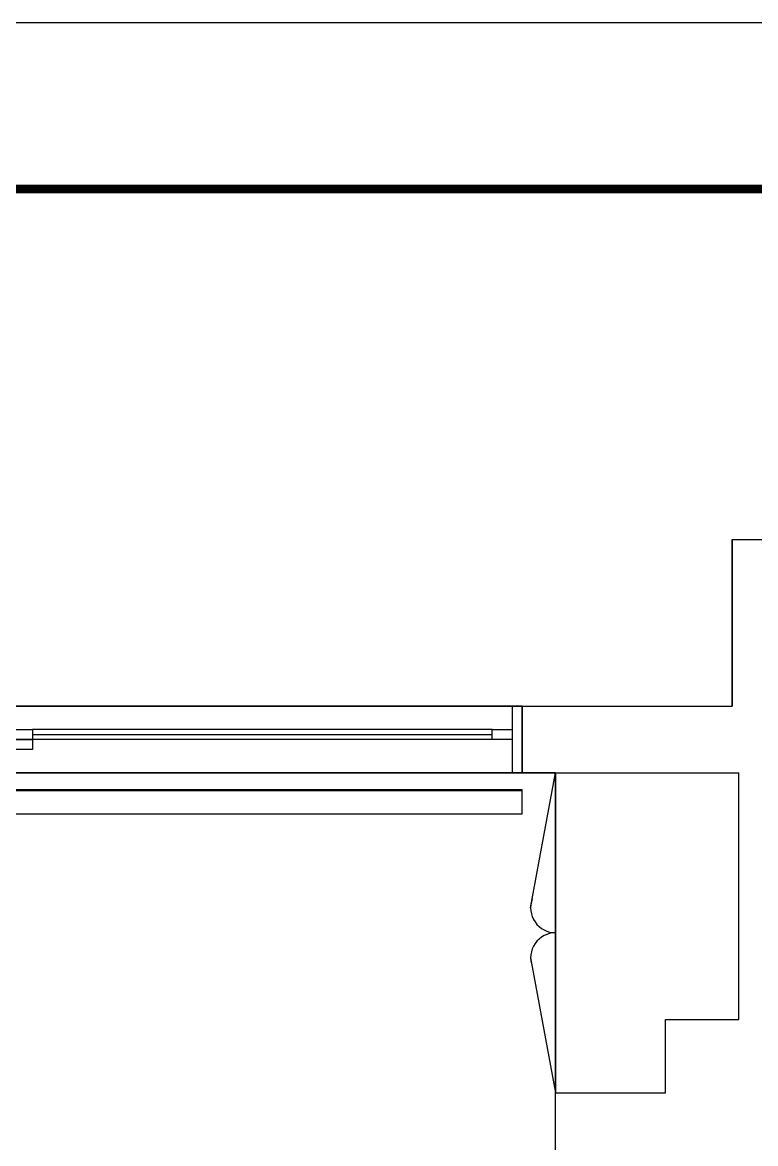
# Model space of a CAD drawing. Header units: millimetres. Extents: x -41292 to 298682, y -22072 to 33155.
# Drawn here: x 26845 to 29045, y 11638 to 15003 of the extents above; entities that cross this region are included whole.
import ezdxf

# ---------------------------------------------------------------- set-up
doc = ezdxf.new("R2010")
doc.units = ezdxf.units.MM
for name, color, linetype in [('가구', 8, 'Continuous'), ('기타', 1, 'Continuous'), ('벽1', 2, 'Continuous'), ('창호', 4, 'Continuous'), ('틀', 8, 'Continuous')]:
    doc.layers.add(name, color=color, linetype=linetype)

# ---------------------------------------------------------------- blocks, each defined once
blk = doc.blocks.new('AHSISHEUD')
for p, q in [((29602, 31098.7), (30912, 31098.7)), ((29602, 30598.7), (29602, 31098.7)), ((28972, 30598.7), (25972, 30598.7)), ((28972, 30598.7), (29602, 30598.7)), ((28972, 30398.7), (28972, 30598.7)), ((25972, 30398.7), (28972, 30398.7)), ((29072, 30398.7), (28972, 30398.7)), ((29072, 30398.7), (29622, 30398.7)), ((29072, 30398.7), (29072, 29438.7)), ((29622, 29658.7), (29622, 30398.7)), ((25972, 30348.7), (28972, 30348.7)), ((25972, 30345.6), (28972, 30345.6)), ((28972, 30345.6), (28972, 30348.7)), ((28972, 30274.4), (28972, 30345.6)), ((28972, 30274.4), (26702, 30274.4)), ((29402, 29658.7), (29622, 29658.7)), ((29402, 29438.7), (29402, 29658.7)), ((29072, 29438.7), (29402, 29438.7)), ((29072, 29228.7), (29072, 29438.7))]:
    blk.add_line(p, q)

msp = doc.modelspace()

# ---------------------------------------------------------------- linework, layer by layer
at = {"const_width": 25.94}
msp.add_lwpolyline([(41789.27, 653.15), (21789.27, 653.15), (21789.27, 14503.15), (41789.27, 14503.15)], close=True, dxfattribs=at)
at = {"layer": '가구'}
for p, q in [((28369.67, 12345.58), (28444.67, 12750.58)), ((28444.67, 11790.58), (28444.67, 12750.58)), ((28369.67, 12195.58), (28444.67, 11790.58))]:
    msp.add_line(p, q, dxfattribs=at)
for centre, start, end in [((28444.67, 12345.58), 159.26735, 270), ((28444.67, 12195.58), 90, 200.73265)]:
    msp.add_arc(centre, 75, start, end, dxfattribs=at)
at = {"layer": '기타'}
msp.add_lwpolyline([(42289.27, 153.15), (21289.27, 153.15), (21289.27, 15003.15), (42289.27, 15003.15)], close=True, dxfattribs=at)
at = {"layer": '벽1'}
for p, q in [((28974.67, 13450.58), (28974.67, 12950.58)), ((28974.67, 13450.58), (30284.67, 13450.58)), ((28344.67, 12950.58), (28974.67, 12950.58)), ((28344.67, 12750.58), (28344.67, 12950.58)), ((28344.67, 12750.58), (28994.67, 12750.58)), ((28994.67, 12010.58), (28994.67, 12750.58)), ((28774.67, 12010.58), (28994.67, 12010.58)), ((28774.67, 11790.58), (28774.67, 12010.58)), ((28444.67, 11790.58), (28774.67, 11790.58)), ((28444.67, 11580.58), (28444.67, 11790.58))]:
    msp.add_line(p, q, dxfattribs=at)
at = {"layer": '창호'}
for p, q in [((28254.67, 12880.58), (26874.67, 12880.58)), ((28254.67, 12850.58), (26874.67, 12850.58))]:
    msp.add_line(p, q, dxfattribs=at)
at = {"layer": '틀'}
for p, q in [((25344.67, 12950.58), (28344.67, 12950.58)), ((28314.67, 12950.58), (28314.67, 12750.58)), ((28344.67, 12950.58), (28344.67, 12750.58)), ((26874.67, 12865.58), (28254.67, 12865.58)), ((28344.67, 12750.58), (25344.67, 12750.58))]:
    msp.add_line(p, q, dxfattribs=at)
for points in [[(26814.67, 12850.58), (26814.67, 12880.58), (26874.67, 12880.58), (26874.67, 12850.58)], [(28254.67, 12850.58), (28254.67, 12880.58), (28314.67, 12880.58), (28314.67, 12850.58)], [(26814.67, 12820.58), (26814.67, 12850.58), (26874.67, 12850.58), (26874.67, 12820.58)]]:
    msp.add_lwpolyline(points, close=True, dxfattribs=at)

# ---------------------------------------------------------------- block references
msp.add_blockref('AHSISHEUD', (-627.37, -17648.09))

doc.saveas('drawing.dxf')
